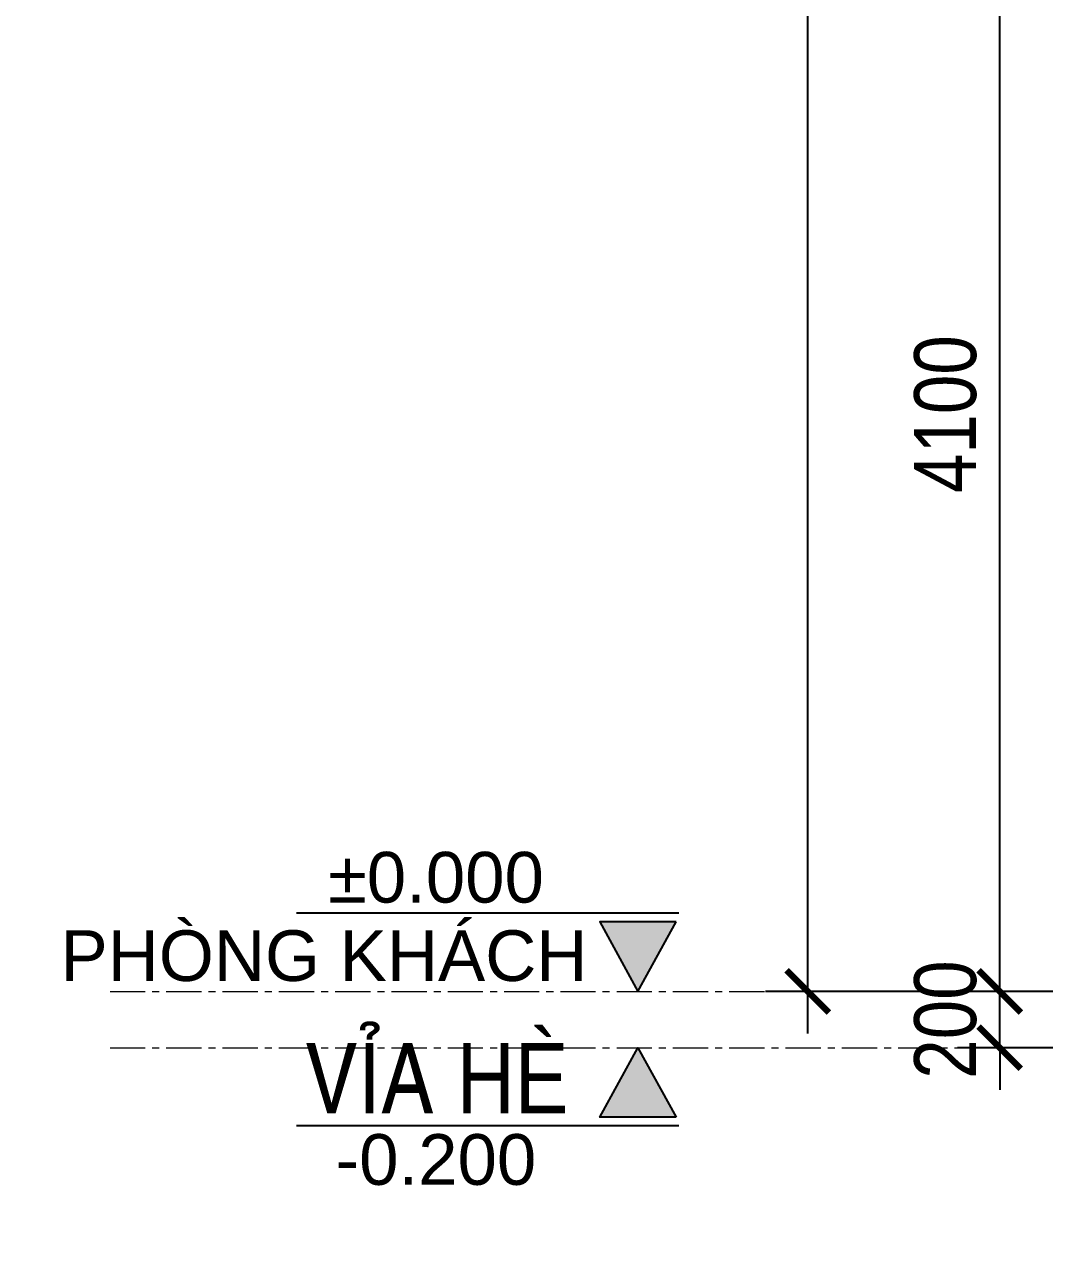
# Model space of a CAD drawing. Header units: inches. Extents: x 236662 to 497023, y -248575 to 81795.
# Drawn here: x 287752 to 291376, y -101165 to -96818 of the extents above; entities that cross this region are included whole.
import ezdxf
from ezdxf.enums import TextEntityAlignment as Align

# ---------------------------------------------------------------- set-up
doc = ezdxf.new("R2010")
doc.units = ezdxf.units.IN
doc.header["$LTSCALE"] = 10
doc.header["$MEASUREMENT"] = 0
doc.linetypes.add('CENTER', pattern=[2, 1.25, -0.25, 0.25, -0.25])
for name, color, linetype, lineweight in [('02. HP_BE TONG', 1, 'Continuous', 35), ('05. HP_TRUC', 251, 'CENTER', 5), ('06. HP_THAY 1', 134, 'Continuous', 15)]:
    doc.layers.add(name, color=color, linetype=linetype, lineweight=lineweight)
doc.layers.add('08. HP_DIM', color=118, linetype='Continuous')
doc.styles.add('BIM STANDARDS', font='VAVOB.TTF')
doc.styles.get("Standard").update_dxf_attribs({"font": 'arial.ttf'})
doc.styles.add('text2', font='VHELVCN.TTF')
doc.styles.add('VN-HELVE', font='VHELVEN.TTF')
doc.dimstyles.new('AL-100', dxfattribs={"dimtxt": 220, "dimasz": 150, "dimexe": 150, "dimexo": 150, "dimgap": 80, "dimtad": 1, "dimdec": 0, "dimzin": 9, "dimtxsty": 'text2', "dimblk": 'ARCHTICK', "dimcen": 1, "dimdle": 150, "dimclrd": 256, "dimclre": 256, "dimclrt": 7, "dimadec": 0, "dimazin": 0, "dimtfac": 1, "dimtdec": 0, "dimtix": 1, "dimtmove": 2, "dimatfit": 3, "dimldrblk": 'ARCHTICK', "dimfxl": 1, "dimtolj": 1, "dimtzin": 0, "dimlwd": -1, "dimlwe": -1, "dimarcsym": 0})

# ---------------------------------------------------------------- blocks, each defined once
blk = doc.blocks.new('KHUNG TEN A-3')
at = {"layer": '02. HP_BE TONG', "color": 1, "const_width": 0.5}
blk.add_lwpolyline([(15, 5), (415, 5), (415, 292), (15, 292)], close=True, dxfattribs=at)
at = {"layer": '06. HP_THAY 1'}
blk.add_lwpolyline([(0, 297), (420, 297), (420, 0), (0, 0)], close=True, dxfattribs=at)
at = {"layer": 'Defpoints'}
blk.add_lwpolyline([(0, 0), (420, 0), (420, 297), (0, 297)], close=True, dxfattribs=at)
blk = doc.blocks.new('ghi chu caoi tang')
at = {"ltscale": 100}
blk.add_lwpolyline([(613795.8, -45420), (612834, -45420)], dxfattribs=at)
at = {"flags": 128}
blk.add_lwpolyline([(613789.3, -45441.7), (613597, -45441.7), (613693.2, -45616.7)], close=True, dxfattribs=at)
blk.add_lwpolyline([(613789.3, -45441.7), (613597, -45441.7), (613693.2, -45616.7)], close=True, dxfattribs=at)
blk.add_solid([(613693.2, -45616.7), (613597, -45441.7), (613789.3, -45441.7)])
blk.add_solid([(613693.2, -45616.7), (613597, -45441.7), (613789.3, -45441.7)])
at = {"style": 'BIM STANDARDS'}
for p in [(613088.5, -45361.5), (613088.5, -45706.8)]:
    blk.add_attdef('COS-VEF', text='', height=176.8, dxfattribs=at).set_placement(p, align=Align.CENTER)
blk = doc.blocks.new('_ArchTick')
at = {"color": 0, "linetype": 'ByBlock', "const_width": 0.15}
blk.add_lwpolyline([(-0.5, -0.5), (0.5, 0.5)], dxfattribs=at)
blk = doc.blocks.new('*D248')
at = {"layer": '08. HP_DIM', "transparency": 16777216}
for p, q in [((291216.5, -100251.7), (291216.5, -100101.7)), ((292210.4, -100251.7), (291066.5, -100251.7)), ((291216.5, -100451.7), (291216.5, -100251.7)), ((292210.4, -100451.7), (291066.5, -100451.7)), ((291216.5, -100451.7), (291216.5, -100601.7))]:
    blk.add_line(p, q, dxfattribs=at)
at = {"layer": 'Defpoints', "color": 0, "transparency": 16777216}
for p in [(291216.5, -100251.7), (292360.4, -100251.7), (292360.4, -100451.7)]:
    blk.add_point(p, dxfattribs=at)
at = {"layer": '08. HP_DIM', "transparency": 16777216, "xscale": 150, "yscale": 150, "zscale": 150}
for p, rotation in [((291216.5, -100251.7), 270), ((291216.5, -100451.7), 90)]:
    blk.add_blockref('_ArchTick', p, dxfattribs=dict(at, rotation=rotation))
at = {"layer": '08. HP_DIM', "color": 7, "transparency": 16777216, "insert": (291024.1, -100351.7), "char_height": 220, "attachment_point": 5, "rotation": 90, "style": 'text2'}
blk.add_mtext('\\A1;200', dxfattribs=at)
blk = doc.blocks.new('*D249')
at = {"layer": '08. HP_DIM', "transparency": 16777216}
for p, q in [((291216.5, -100401.7), (291216.5, -96001.7)), ((292210.4, -96151.7), (291066.5, -96151.7)), ((292210.4, -100251.7), (291066.5, -100251.7))]:
    blk.add_line(p, q, dxfattribs=at)
at = {"layer": 'Defpoints', "color": 0, "transparency": 16777216}
for p in [(291216.5, -96151.7), (292360.4, -96151.7), (292360.4, -100251.7)]:
    blk.add_point(p, dxfattribs=at)
at = {"layer": '08. HP_DIM', "transparency": 16777216, "xscale": 150, "yscale": 150, "zscale": 150}
for p, rotation in [((291216.5, -96151.7), 90), ((291216.5, -100251.7), 270)]:
    blk.add_blockref('_ArchTick', p, dxfattribs=dict(at, rotation=rotation))
at = {"layer": '08. HP_DIM', "color": 7, "transparency": 16777216, "insert": (291024.1, -98201.7), "char_height": 220, "attachment_point": 5, "rotation": 90, "style": 'text2'}
blk.add_mtext('\\A1;4100', dxfattribs=at)
blk = doc.blocks.new('*D253')
at = {"layer": '08. HP_DIM', "transparency": 16777216}
for p, q in [((290534.5, -100401.7), (290534.5, -83540.7)), ((292210.4, -83690.7), (290384.5, -83690.7)), ((292210.4, -100251.7), (290384.5, -100251.7))]:
    blk.add_line(p, q, dxfattribs=at)
at = {"layer": 'Defpoints', "color": 0, "transparency": 16777216}
for p in [(290534.5, -83690.7), (292360.4, -83690.7, 4), (292360.4, -100251.7)]:
    blk.add_point(p, dxfattribs=at)
at = {"layer": '08. HP_DIM', "transparency": 16777216, "xscale": 150, "yscale": 150, "zscale": 150}
for p, rotation in [((290534.5, -83690.7), 90), ((290534.5, -100251.7), 270)]:
    blk.add_blockref('_ArchTick', p, dxfattribs=dict(at, rotation=rotation))
at = {"layer": '08. HP_DIM', "color": 7, "transparency": 16777216, "insert": (290342.1, -91971.2), "char_height": 220, "attachment_point": 5, "rotation": 90, "style": 'text2'}
blk.add_mtext('\\A1;16561', dxfattribs=at)

msp = doc.modelspace()

# ---------------------------------------------------------------- linework, layer by layer
at = {"layer": '05. HP_TRUC', "ltscale": 10}
for p, q in [((288055.7, -100251.7), (297231.7, -100251.7)), ((288055.7, -100251.7), (297231.7, -100251.7)), ((288055.7, -100451.7), (297231.7, -100451.7))]:
    msp.add_line(p, q, dxfattribs=at)

# ---------------------------------------------------------------- block references
at = {"color": 1, "extrusion": (-2.60012e-09, -0.006863, 0.999976), "xscale": 75.4676488820624, "yscale": 75.4676488820624, "zscale": 75.4676488820624, "rotation": 269.9999565870517}
msp.add_blockref('KHUNG TEN A-3', (282444.6, -78209.2, 567.6), dxfattribs=at)
ref = msp.add_blockref('ghi chu caoi tang', (-576459, -35851.6), dxfattribs=dict(xscale=1.411764681339264, yscale=1.411764711141586, zscale=1.411764705882352))
ref.add_attrib('COS-VEF', 'PHÒNG KHÁCH', dxfattribs={"height": 180}).set_placement((288815.8, -100034.7), align=Align.TOP_CENTER)
ref.add_attrib('COS-VEF', '%%P0.000', dxfattribs={"height": 180, "style": 'VN-HELVE'}).set_placement((289213.6, -99936.3), align=Align.CENTER)
ref = msp.add_blockref('ghi chu caoi tang', (-576459, -164851.8), dxfattribs=dict(xscale=-1.411764681339264, yscale=1.411764711141586, zscale=1.411764705882352, rotation=180))
ref.add_attrib('COS-VEF', 'VÆA HEØ', dxfattribs={"height": 250, "style": 'text2'}).set_placement((289215.9, -100434.7), align=Align.TOP_CENTER)
ref.add_attrib('COS-VEF', '-0.200', dxfattribs={"height": 180, "style": 'VN-HELVE'}).set_placement((289213.6, -100938.6), align=Align.CENTER)

# ---------------------------------------------------------------- dimensions: what is measured, and where the dimension line sits
at = {"layer": '08. HP_DIM'}
for base, p1, p2, picture, middle in [((290534.5, -83690.7), (292360.4, -100251.7), (292360.4, -83690.7, 4), '*D253', (290342.1, -91971.2)), ((291216.5, -96151.7), (292360.4, -100251.7), (292360.4, -96151.7), '*D249', (291024.1, -98201.7)), ((291216.5, -100251.7), (292360.4, -100451.7), (292360.4, -100251.7), '*D248', (291024.1, -100351.7))]:
    dim = msp.add_linear_dim(base=base, p1=p1, p2=p2, angle=90, dimstyle='AL-100', dxfattribs=at)
    dim.commit()
    dim.dimension.update_dxf_attribs({"geometry": picture, "text_midpoint": middle})

doc.saveas('drawing.dxf')
